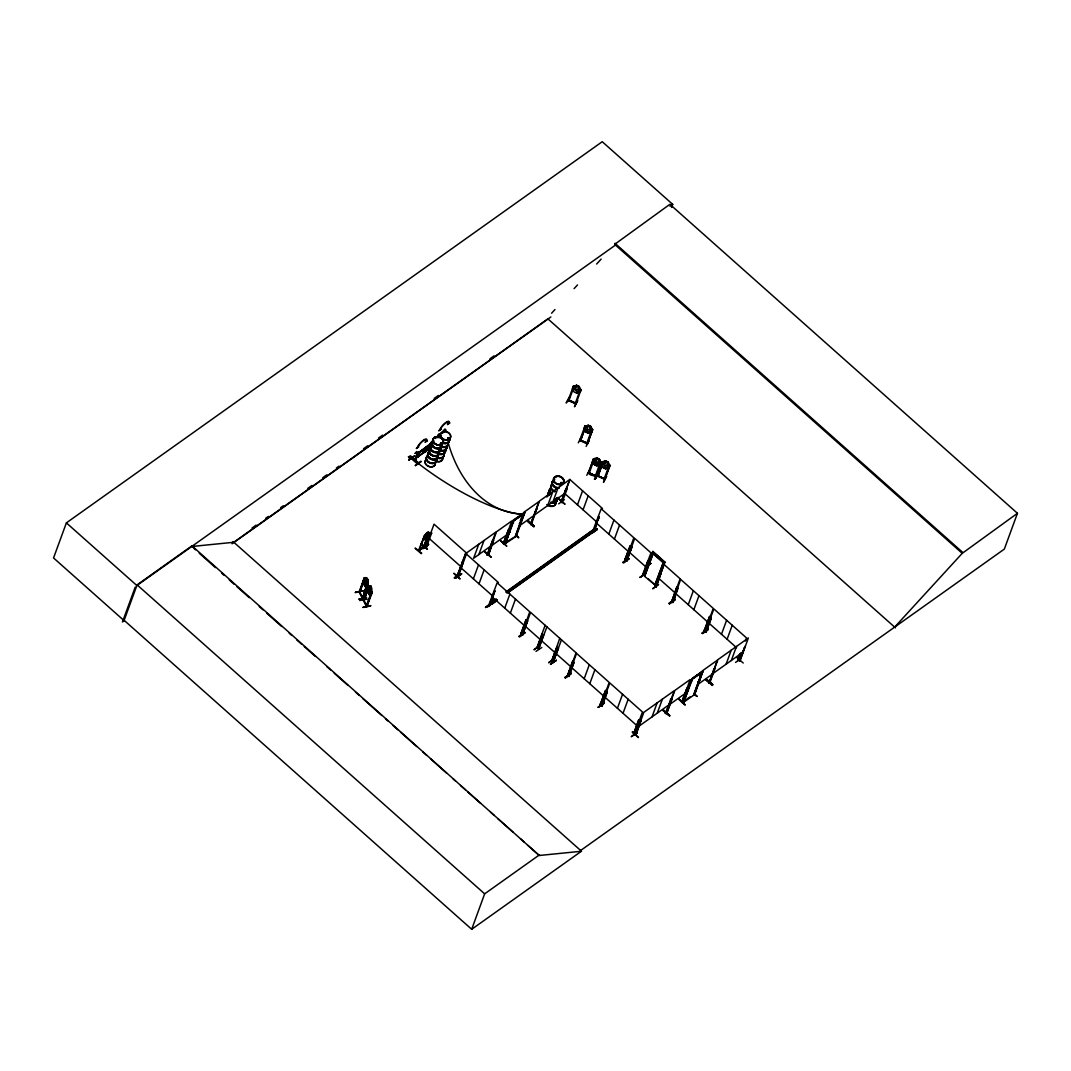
<?xml version="1.0" encoding="UTF-8"?>
<svg xmlns="http://www.w3.org/2000/svg" width="1071" height="1071" viewBox="0 0 1071 1071"><rect width="100%" height="100%" fill="white"/><g stroke="black" fill="none" stroke-linecap="round" stroke-linejoin="round"><path stroke-width="1.5" d="M364.93 578.327L364.301 577.858L359.12 591.968L362.467 598.435L367.527 583.682L362.359 598.301M367.714 583.561L367.835 584.284M371.798 591.968L366.59 606.681L371.704 591.942M426.593 547.134L426.004 546.304M426.727 546.531L426.017 546.585M492.54 540.413L487.158 555.046L495.873 532.073L465.416 553.734L457.263 576.144M457.384 575.783L458.134 576.238M458.268 574.618L458.602 575.542M488.912 605.035L489.3 606.012L494.574 591.781L493.811 591.446L494.374 591.928M493.463 595.704L489.996 605.289L489.42 604.74L494.2 592.062M493.115 597.069C493.57 603.589 488.657 603.857 489.501 605.878L494.574 591.781M520.908 633.443L521.684 633.764M562.329 502.018L562.007 502.138M568.246 675.6L568.942 676.444L574.002 662.4L573.44 661.905L568.045 676.029M568.862 676.39L568.299 675.935L576.559 653.377L609.212 682.414L601.018 705.026L600.336 704.049M598.274 520.037L598.823 516.543L593.682 531.189M593.803 530.011L594.499 530.614L593.669 530.212M600.242 704.705L605.543 690.447L606.092 690.942L600.831 705.173L600.148 704.571L605.543 690.447M600.711 703.982L600.951 704.598M602.116 705.682L601.674 704.932M630.176 545.822L624.795 560.026L630.176 545.822L630.725 546.304L625.277 560.468L625.852 559.879M638.785 720.007L633.456 734.278L638.597 720.154L639.347 720.502L638.597 720.154M633.59 733.702L634.072 734.719L642.466 711.974L609.814 682.937L601.367 705.735L601.982 706.191L601.487 705.066M634.393 733.983L633.978 734.666M673.003 602.424L677.501 587.885L678.063 588.381L672.99 602.464L672.293 601.487M709.604 616.427L704.276 630.605L709.604 616.427L710.153 616.923L704.892 631.14L704.464 630.083M672.628 602.518L680.62 579.357L713.273 608.395L705.093 631.006L704.41 630.123M705.013 630.578L704.584 629.895M705.454 631.689L710.756 617.445L711.305 617.94L705.99 632.171L705.615 631.1M706.231 631.649L705.735 630.913M741.212 652.48C738.521 662.36 735.804 663.056 740.101 653.497M362.989 607.498L370.673 605.945M359.347 591.46L362.708 598.287M362.761 598.301L367.567 584.338M368.812 586.038L363.27 600.108L366.563 606.614M363.899 599.64L363.671 600.818L369.04 586.667L363.524 600.697M367.058 605.985L366.228 606.039L371.436 591.995M429.176 532.662L428.4 531.912L426.499 533.331L426.03 538.646L424.036 539.971L423.099 539.101M535.995 651.382L541.819 647.46M556.358 660.392L550.601 664.074M556.358 660.432L550.614 664.114M565.287 677.474L570.923 673.003L565.167 677.314M644.742 574.257L640.016 577.416L645.826 573.052M669.188 603.348L674.984 598.984L669.295 603.053M417.636 456.942L418.172 456.393L417.476 457.29M426.954 450.181L417.195 457.183L426.954 450.181L424.009 451.306C423.728 449.231 431.908 443.099 429.525 447.584L417.395 457.371L419.886 451.708M434.558 438.066L435.201 437.999M434.598 437.999L435.187 438.521M441.547 443.742L440.489 443.274M441.935 432.818L442.725 433.246L442.189 432.644M441.306 443.836L440.743 442.979M441.774 443.889L441.306 443.099M448.307 438.588L448.16 437.838L449.137 438.307M448.16 438.575L448.91 437.985M506.944 540.119L506.637 540.52M509.93 532.046L509.863 532.126M513.143 522.795L513.451 522.019M513.397 522.113L513.196 523.036M555.528 477.331L555.862 477.626M561.914 483.302L561.043 482.432M562.262 483.302L562.007 482.619M656.349 581.54L656.148 582.517L656.389 581.821M659.214 573.708L659.589 573.012L659.321 573.828M662.708 564.564L662.922 563.587L662.654 564.417M685.239 698.613L685.119 698.961M688.358 690.099L688.158 691.076M458.334 576.091L457.652 575.328M561.338 502.219L561.94 502.66L567.282 488.496L566.613 487.72L561.124 502.353L569.839 479.473L602.491 508.511M562.221 502.54L561.084 501.603L561.726 501.188M521.791 633.898L521.256 633.389M601.3 705.588L606.695 691.464L607.244 691.96L602.304 705.682M672.106 601.996L672.494 601.353M634.273 734.586L633.59 733.983M671.597 207.413L672.708 204.36L602.237 141.707L66.389 522.876L53.55 557.951L124.022 620.591L137.101 584.86L191.95 545.849L539.262 855.488L528.016 845.488M135.214 587.149L122.482 621.93L124.41 620.564M195.458 549.838L191.95 545.849M355.425 592.571L363.203 590.723L355.492 592.263M364.301 577.858L359.454 592.544L364.528 577.697L366.536 577.671L367.969 584.338M359.762 592.504L365.01 578.22M408.988 460.008L414.691 455.951L409.015 459.767M417.623 463.623L411.559 458.027M359.669 600.523L367.259 599.171M412.268 457.518L418.373 463.114L412.241 457.531M362.078 597.846C364.341 598.702 369.441 567.456 367.835 584.297M415.066 453.368L416.766 451.56M415.24 453.528L416.94 451.721M364.1 600.162L368.692 585.957L369.134 586.68M414.423 460.691L417.677 453.676L416.954 454.131M414.879 460.302L417.436 453.85M415.401 460.758L414.798 461.119L417.81 453.087L414.357 460.543M417.81 453.087L417.663 453.702M415.039 461.146L417.837 454.091M415.441 460.865L418.011 454.05M417.208 457.116L419.564 451.574M366.55 597.337L358.758 599.184L366.496 597.685M418.011 456.5L419.082 451.908L419.189 452.605M429.511 447.504C429.15 449.646 421.104 455.978 422.965 450.864M422.402 452.645L426.044 447.504M371.235 594.847L371.731 592.598M421.157 461.695L415.441 465.724M428.467 446.098L428.454 445.308L419.109 452.685M431.894 442.417L429.98 444.063L433.032 440.596L429.324 445.844L431.519 445.014M429.391 445.911L430.1 444.104M432.47 442.417L429.98 445.041L431.841 444.144M433.38 440.382L431.426 442.069M437.691 435.536L439.391 433.728M437.852 435.683L439.565 433.875M439.19 436.459L440.221 435.388L439.9 436.192M439.646 436.044L440.221 435.388M424.129 536.303L418.48 550.601M424.437 536.41L419.216 550.614L418.6 550.173L423.594 546.732M423.514 546.96L424.236 546.116L424.33 546.879M428.346 544.242L423.085 548.365M423.527 547.067L427.516 536.143M421.706 553.265L415.387 548.151M423.781 547.254L428.976 533.251M418.788 550.882L424.25 546.879L428.869 533.224M429.484 532.769L426.03 538.646L428.614 535.018M425.91 546.25L434.036 524.174L466.688 553.212L458.147 576.6L457.13 575.596M431.667 533.05L430.917 532.702L431.667 533.05L426.298 547.214M427.423 549.155L421.224 543.747M453.876 573.52L460.075 578.956L454.01 573.253M454.519 578.112L460.302 573.735L454.626 577.831M455.831 577.791L461.507 573.695M462.083 562.074L462.806 561.9L456.942 576.104M457.612 576.091L463.007 561.244M458.027 576.171L463.208 562.516L462.659 562.021M478.75 544.255L473.61 558.286L490.732 546.103M478.844 554.564L483.985 540.534M473.382 578.862L478.523 564.832M484.494 551.779L490.732 557.107M488.724 554.376L493.624 540.132L488.51 554.577L488.43 553.827M479.005 583.856L484.132 569.826M500.532 540.868L506.824 546.183L500.693 540.721M503.183 543.72L508.605 529.476L503.49 543.492M503.691 543.72L511.724 520.961L496.489 531.792L488.202 554.269M505.03 544.269L513.397 520.412L524.83 512.714L516.195 536.33L505.619 543.358L513.424 520.118L522.983 513.424L523.518 513.906L513.946 520.586L505.03 544.269L513.491 520.452M539.262 855.488L581.392 851.258L580.576 850.521L1004.344 549.088L1017.45 513.29L669.884 204.307L614.66 244.349L962.227 553.332L894.646 627.124M485.886 607.391C503.705 594.204 474.707 615.624 490.116 603.803M487.452 607.003L493.102 602.879M520.118 523.478L519.234 523.652M520.211 521.015L522.983 513.424M515.633 534.804L515.887 534.295M523.558 513.692L515.178 536.625L505.084 542.877M516.65 532.983L520.493 522.461M524.375 512.714L515.78 536.196L524.562 512.474M490.665 603.134L491.857 604.191L497.439 599.894M573.427 386.216L568.099 400.407L569.129 399.952L568.781 400.782L574.136 386.537L573.266 386.47L574.056 386.604M580.254 389.643L581.031 389.991L579.277 386.511L576.64 385.306L573.226 386.336L572.369 388.626L574.163 392.04L576.827 393.191L580.214 392.214L581.058 389.924L580.335 389.683M518.699 537.535L516.008 535.714M527.735 521.51L534.027 526.838L527.896 521.376M528.097 520.546L534.148 526.249L528.057 520.6M535.768 510.506L530.681 524.576L538.927 501.603L523.692 512.433M580.335 389.496L575.167 403.713L575.515 402.87M530.627 524.536L539.489 501.041L569.946 479.38L561.525 501.978M531.725 523.304L536.665 509.006M531.229 523.652L531.992 522.675M574.578 406.498L577.63 400.715M581.058 389.697L575.903 403.968L576.144 403.165L575.221 403.098M504.749 608.127L509.876 594.11M547.696 505.592L552.823 491.562M510.358 613.121L515.486 599.091M552.931 501.871L558.058 487.841M578.246 442.832L581.232 437.249M584.793 426.271L583.949 428.561L585.73 431.974L588.381 433.179L591.821 432.082L588.394 433.045L585.77 431.908M579.679 440.328L585.007 426.138L585.703 426.459L580.549 440.73L585.676 426.566M558.674 498.791L565.046 504.28L558.701 498.791M558.701 503.798L564.363 499.702M561.271 502.286L565.555 489.581M586.694 443.541L591.928 429.31L592.638 429.632L587.47 443.903L592.638 429.632M586.105 446.393L589.144 440.864M518.659 636.535L524.442 632.479M519.555 636.87L525.352 632.492L519.663 636.576M525.915 619.975L520.787 634.112L521.349 634.567L526.664 620.323L525.915 619.975L526.477 620.47M526.115 619.841L520.921 633.818M488.63 605.503L497.131 582.771L529.784 611.809L521.604 634.42L520.707 633.992L521.59 634.045M572.891 660.954L567.804 675.413L576.091 652.815L530.587 612.371L522.287 634.969L527.668 620.752L522.528 635.183L522.983 634.688M588.622 472.177L589.17 473.302L594.338 459.044L593.642 458.696L588.448 473.021L593.401 458.843L596.775 457.866L599.385 459.138L601.005 462.659M577.456 504.843L582.584 490.813M589.09 473.275L589.331 472.498M599.385 459.138L596.908 465.872L594.298 464.613L592.584 461.065M595.811 476.622L601.166 462.404L600.47 462.056L595.222 476.287C599.05 476.14 589.224 476.046 588.407 472.954M583.066 509.823L588.193 495.793M597.832 473.449L594.485 479.098M595.543 478.697L598.743 472.726L595.476 478.71M609.158 467.826L605.744 468.857L603.107 467.652L601.313 464.238L602.17 461.949L605.584 460.905L608.221 462.123L609.975 465.59L604.646 479.554L610.001 465.309L609.198 465.242M597.056 476.006L602.371 461.815L603.053 462.244L597.913 476.408L602.986 462.404L602.371 461.815M539.904 645.425L534.215 649.508M545.139 625.303L536.852 647.928L537.562 647.42M542.207 633.684L537.133 648.142L542.488 633.925M543.72 635.023L538.593 649.013M546.92 626.883L538.392 649.2M604.834 479.045L604.379 478.442L604.031 479.259L609.292 465.082M603.522 482.097L606.534 476.287M506.931 591.553L592.531 530.346L593.709 531.403L506.931 593.133M598.435 517.909L597.886 517.413L598.635 517.762L593.321 532.006L592.665 531.43L593.682 530.306M593.267 531.939L592.678 531.39L601.192 508.752L633.858 537.776L625.665 560.387L625.036 559.852M598.635 517.762L593.562 531.859L508.123 592.611M596.975 523.184L593.923 531.189M598.073 520.185L598.823 516.543M597.176 523.036L594.311 531.122L593.615 530.52M590.001 533.063L595.717 528.98L592.143 531.618M597.39 529.449L591.366 533.238L597.176 528.887M554.417 658.719L548.834 662.507M559.758 638.303L551.819 661.128M556.92 647.071L551.699 661.115L551.98 660.191M551.739 660.713L557.121 646.924M553.305 661.878L561.458 639.815M558.259 647.955L552.904 662.199L558.54 648.196M608.81 534.108L613.937 520.078M124.129 620.31L471.695 929.293L484.654 893.843L539.503 854.832M614.419 539.101L619.56 525.071M565.274 677.903L571.084 673.605L565.421 677.702M567.563 675.185L572.69 661.102M568.808 676.055L574.002 662.4M571.03 673.605L565.314 677.997M622.733 562.516L628.516 558.138L622.8 562.516M629.146 558.62L623.737 562.556M631.823 547.12L626.602 560.762M632.01 546.973L626.655 561.15L634.661 538.352L650.981 552.864L642.453 575.221M584.177 678.746L589.304 664.716M589.786 683.726L594.914 669.71M642.921 575.234L647.781 561.003M652.908 551.431L644.019 575.221L652.908 551.431L664.877 562.074L656.095 586.935M655.117 584.994L644.501 576.252L653.337 553.131L663.485 562.221L655.184 585.154L648.37 578.929M650.124 562.958L650.793 563.56L650.03 563.48M649.789 564.297L649.802 563.185L650.512 563.4M598.435 707.409L603.857 703.085M650.699 563.56L649.334 563.882M602.076 705.909L601.755 704.932M607.244 691.96L601.822 706.097M603.87 702.75L604.231 703.46M652.788 588.782L658.585 584.405L652.895 588.488M654.609 585.342L663.444 562.221L653.203 553.011L644.889 575.997L644.019 575.221M664.877 562.074L656.014 586.613M656.081 586.962L661.182 572.905M617.418 708.306L622.559 694.276M623.027 713.286L628.168 699.269M669.429 603.669L675.145 599.586L669.482 603.683M671.838 601.34L676.752 587.082M663.819 564.283L680.152 578.795L671.865 601.393L676.952 586.935M669.335 603.883L675.091 599.573M632.305 732.095L638.477 737.558L632.426 731.854M637.352 732.872L631.475 736.473M636.08 734.626L640.994 720.314L635.29 734.76L636.335 734.037M635.692 734.92L640.994 720.314M688.238 604.727L693.365 590.697M652.025 716.887L657.152 702.857M693.847 609.707L698.975 595.677M657.259 713.166L662.387 699.135M662.895 710.394L669.375 715.575L663.217 710.167M669.79 715.749L663.498 710.461M670.941 699.015L665.519 713.607L671.156 699.202L670.433 699.39M666.644 712.951L672.039 698.734L667.139 712.657M702.603 633.43L702.255 632.827L707.958 628.771M678.947 699.47L685.079 704.905L679.094 699.336M706.043 632.158L711.305 617.94M702.616 633.537L708.292 629.44L707.931 628.731M707.918 629.065L702.255 633.162M681.852 702.536L687.006 688.091L681.584 702.228M708.292 629.44L702.576 633.443M683.164 702.643L691.826 678.719L701.398 672.026L701.92 672.508L692.361 679.201L683.432 702.871L691.906 679.054L702.777 671.316L694.182 694.798L702.978 671.075L694.597 694.932L693.526 695.266L701.893 672.401M697.971 682.08L697.837 682.053M699.724 676.577L701.398 672.026M690.326 696.712L683.499 701.492L684.034 701.96L693.593 695.28L701.974 672.307M721.479 634.286L726.62 620.256M706.15 680.125L712.443 685.44L706.298 679.978M706.084 679.67C712.817 682.481 716.901 689.952 706.097 679.657M713.955 668.92L709.069 683.151L717.905 659.656L748.361 637.981L740.115 660.646M710.167 681.866L715.294 667.809M727.102 639.267L732.229 625.236M726.098 664.194L731.239 650.164M731.332 660.472L736.473 646.442M736.982 657.701L743.234 663.016M735.536 662.427L741.199 658.304M739.9 653.645L738.039 660.646M745.389 641.074L746.527 637.955L713.875 608.917L705.347 631.595L706.418 631.421M739.592 660.914L745.028 646.322L739.539 660.954L744.479 647.821M962.227 553.332L1017.45 513.29M560.909 502.152L562.395 502.071M665.238 713.46L666.055 712.496L665.586 713.286M709.966 681.705L709.457 681.946M739.833 660.446L740.034 659.83M666.59 712.925L674.904 690.393L690.126 679.563L682.107 702.335M416.806 454.064L417.971 453.247M561.097 482.726L560.923 483.436M491.375 557.148L485.109 551.806M696.993 696.404L694.41 694.329M573.186 386.403L576.653 385.386L579.237 386.577L579.036 391.049L576.867 391.611L573.936 388.719L576.64 385.306M569.303 397.194L566.198 402.991L569.665 397.314M568.848 400.768L569.263 400.085M578.206 386.511L577.363 386.122L575.837 387.635L575.984 389.857L578.019 389.79L578.246 386.444M576.814 393.111L580.214 392.214M575.033 403.58L575.328 402.857M568.192 400.447C591.982 411.01 552.181 392.642 576.051 403.151M577.604 400.701L574.511 406.712M585.007 426.138L585.703 426.459M580.469 440.69L580.536 440.208M589.786 426.445L588.93 426.044L587.403 427.57L587.564 429.792L589.599 429.712L589.813 426.378M590.844 426.445L590.616 430.984L588.448 431.533L586.734 430.756L585.502 428.641L588.207 425.241L590.844 426.445L592.598 429.926L591.915 429.431M587.658 443.394L586.935 442.765M601.313 464.238L603.174 467.612L605.744 468.857M604.954 479.366L597.35 475.819M605.584 460.905L602.879 464.319L605.811 467.21L607.98 466.648L608.221 462.123M597.805 476.381L598.154 475.604L597.163 475.805M609.975 465.59L609.198 465.042M606.574 476.314L603.495 482.378M427.061 533.238C423.072 538.124 428.186 536.892 427.624 532.729M592.544 461.132L594.365 464.573L596.908 465.872L600.242 464.787M596.761 458.013L599.291 459.245L599.733 462.043L599.131 463.703L596.975 464.225L595.302 463.395L594.084 461.253L596.775 457.866L594.405 464.506M598.14 462.404L596.119 462.444L595.61 461.186L597.524 458.642M598.488 461.427L598.368 459.057M593.642 458.696L594.338 459.044M601.166 462.404L600.47 462.056M595.275 475.885L589.251 472.806M594.499 479.406L597.872 473.489M426.566 533.385L424.223 537.923L424.986 538.338C430.555 534.523 429.203 527.775 423.848 536.946M415.146 548.352L421.318 553.734M527.682 521.055L533.853 526.45M534.134 526.209L527.923 520.854M706.365 679.429L712.55 684.824M712.657 684.583L706.499 679.161M362.306 597.337L359.615 591.955M366.282 606.052L367.072 606.039M520.037 524.107L520.533 523.759M698.265 682.334L698.533 682.093M698.305 682.923L698.841 682.883M626.91 560.936L626.843 560.816M655.988 586.172L655.572 586.841M672.133 601.233L671.718 600.711M439.137 436.325L440.181 436.125M426.539 533.412L423.621 536.678M419.002 550.333L423.701 546.451M424.411 546.438L418.48 550.708M487.867 554.135L486.836 554.858M666.028 713.273L674.275 690.688L643.818 712.349L635.665 734.88M740.369 660.057L739.325 660.767M431.586 444.693L431.533 444.719A5.435 4.123 20.1 0 1 432.671 444.304M551.592 313.227L554.965 309.532M574.123 288.621L577.497 284.94M596.641 264.028L601.152 259.102M366.804 578.782L365.372 580.924L365.8 583.24L366.831 582.102L366.71 578.795M370.968 587.042L369.549 589.184L369.964 591.5L370.994 590.375L370.887 587.055M447.825 437.838L448.602 438.936M441.413 444.237L441.587 443.407M562.155 483.369L560.976 483.356M411.224 458.401L417.369 463.823M429.431 447.223L425.361 450.115L429.632 446.647M367.54 579.947L366.456 577.684L364.582 580.536L365.546 584.739L366.764 584.873M370.7 586.024L368.759 588.796L368.986 591.553L370.941 593.133L371.798 588.193L370.713 585.931L368.692 585.957L370.713 585.931L372.146 592.598L366.911 606.494M681.598 702.322L681.866 702.067M709.297 682.227L709.029 682.722M422.938 548.553L428.761 544.269L422.978 548.647M426.727 546.772L425.816 546.812M536.879 509.194L536.156 509.381M566.318 488.269L567.282 488.496M454.224 577.805L459.901 573.708M487.546 553.921L487.171 554.671M461.775 573.962L456.112 578.059M494.762 590.563L495.311 591.058M489.487 605.503L489.005 604.767M589.599 533.063L594.177 529.784M597.163 528.86L591.473 533.278M591.714 533.505L597.364 529.382M624.915 559.571L625.839 559.785L625.25 559.276M568.862 676.256L568.527 675.426M568.942 676.444L568.139 676.162M598.087 707.141L603.897 702.817M598.22 707.262L603.924 703.152M702.281 633.242L707.998 629.132M641.208 720.502L640.485 720.689M631.341 736.701L637.084 732.604M623.63 562.851L629.32 558.674M534.108 649.802L539.797 645.626M640.016 577.416L645.759 573.28M548.727 662.802L554.524 658.424M550.494 664.368L556.237 660.231M565.127 677.367L570.923 673.003M615.477 245.072L136.86 585.529L66.389 522.876M669.991 206.301L672.708 204.36M252.046 528.003L256.13 525.111M265.648 518.337L268.366 516.396M280.602 507.694L283.32 505.766M307.792 488.349L311.875 485.458M322.746 477.72L326.829 474.814M336.348 468.04L339.065 466.113M363.538 448.709L367.621 445.804M378.491 438.066L382.575 435.161M434.237 398.412L438.32 395.507M489.983 358.758L494.066 355.853M232.019 543.787L550.869 316.976M436.486 437.865L440.502 435.013M437.651 437.383L440.716 435.201M433.768 440.462L431.359 442.229M437.865 437.584L440.542 435.683M428.454 445.308L418.922 452.444L428.668 445.496M408.948 459.928L414.772 455.724M420.916 461.186L415.2 465.497M513.665 520.653L524.83 512.714M523.478 513.799L513.933 520.586L513.424 520.118M491.361 545.822L506.583 534.991M518.565 526.463L533.786 515.633M534.362 515.071L564.819 493.41M496.248 598.836L490.826 602.692L492.017 603.749M505.74 592.076L592.531 530.346M492.017 602.156L494.735 600.229M491.857 604.191L497.279 600.322M702.107 671.048L717.329 660.218L709.136 683.178M702.978 671.075L691.812 679.027L703.245 671.316M638.691 726.379L669.147 704.705M712.764 673.686L743.22 652.011M669.763 704.423L684.998 693.593M698.238 684.168L712.202 674.235M683.432 702.871L691.826 678.719M471.695 929.293L581.473 851.204L233.009 541.551M579.786 440.127L587.524 443.608M586.721 443.3L586.667 443.595M710.1 681.129L709.591 682.254M509.863 532.26L510.117 531.524M691.92 680.875L691.853 681.089M457.638 575.221L458.495 575.823M650.472 563.774L650.392 563.038M584.766 426.338L588.207 425.241L590.817 426.512M602.21 462.07L605.597 460.985L608.194 462.177M587.551 443.367L579.88 439.86M587.363 443.876L579.826 440.435M588.434 472.686L595.971 476.367M596.065 476.126L588.648 472.485M440.877 443.006L440.208 443.702L441.225 444.184M561.391 482.472L561.967 483.101M561.619 483.449L560.776 483.061M655.184 585.154L656.242 585.69L664.422 562.248L652.761 551.886M364.006 584.351C363.792 573.681 362.815 584.19 365.224 586.573L367.045 586.48M365.144 586.6L364.14 584.311M355.411 592.464L363.082 590.911M359.628 592.196L359.655 591.339M368.183 592.624C367.969 581.955 366.992 592.45 369.401 594.847L371.329 594.82M369.308 594.86L368.304 592.584M363.805 600.456L366.402 605.597M363.056 607.23L370.727 605.61M625.651 560.026L625.036 559.571M191.709 546.505L233.826 542.274L547.897 318.863L895.463 627.847M364.555 577.791L366.536 577.751M431.144 445.817L428.387 445.683L431.211 445.871M600.336 704.423L601.005 704.932M444.264 431.733C446.513 430.81 441.68 428.695 443.849 431.479M410.715 457.344C412.897 455.818 407.73 454.907 410.715 457.344A103.218 31.086 33.8 0 0 522.528 514.348M586.761 475.31L589.626 469.754M509.943 531.631L509.809 532.287M688.466 690.219L688.104 690.835M580.147 439.672L580.763 439.98M568.286 400.246L575.917 403.7M580.79 440.168L586.801 443.033M598.154 475.832L604.218 478.603M597.243 475.497L604.861 479.018M597.243 475.845L604.874 479.339M597.484 458.696L598.328 459.111M672.494 601.929L672.655 601.433M672.387 601.621L673.083 601.822M705.079 630.913L704.276 630.699M662.962 710.287L669.147 715.709M421.184 543.934L427.369 549.356M516.235 535.366L518.578 537.789L515.62 535.205M694.651 693.968L697.007 696.431L694.557 694.195M679.054 699.189L685.239 704.785M663.739 710.1L669.803 715.723M615.035 243.318L962.601 552.301M652.654 551.605L664.622 562.248M564.712 493.503L597.364 522.541M596.065 522.782L628.717 551.806M629.52 552.382L645.853 566.894M658.692 578.313L675.011 592.825M675.493 593.388L708.145 622.425M708.734 622.947L736.634 647.741M592.37 530.788L593.468 531.711M430.154 445.857L429.578 447.571M412.455 457.518L418.6 462.967M498.43 582.53L465.778 553.506L457.33 576.225M428.895 538.204L461.561 567.242M460.637 567.536L493.303 596.56M492.004 596.801L524.656 625.839M525.459 626.401L570.95 666.845M571.432 667.407L604.084 696.445M604.673 696.967L637.325 726.004M199.206 553.172L215.458 567.63M221.71 573.186L224.214 575.408M229.207 579.853L234.214 584.297M236.718 586.52L249.222 597.631M259.222 606.521L262.971 609.854M266.719 613.188L281.727 626.535M289.224 633.202L291.727 635.424M296.721 639.869L301.727 644.314M304.231 646.536L315.476 656.536M326.735 666.55L330.484 669.884M334.232 673.217L347.981 685.44M355.492 692.107L359.24 695.44M362.989 698.774L381.745 715.441M385.493 718.788L387.997 721.011M392.99 725.455L397.997 729.9M400.5 732.122L416.753 746.567M422.991 752.123L426.753 755.457M430.502 758.79L446.754 773.249M453.006 778.804L455.51 781.027M460.503 785.471L465.51 789.916M468 792.138L480.504 803.25M490.505 812.139L494.267 815.473M498.015 818.806L513.009 832.154M520.519 838.821L524.268 842.154M137.101 584.86L484.654 893.843M653.337 553.131L663.444 562.221M652.828 553.479L662.949 562.583M604.071 479.246L604.164 478.67M444.934 430.381C447.598 432.282 444.666 426.981 444.652 429.899M599.318 459.178L601.099 462.685M371.865 591.794L371.998 592.544M363.511 599.72L366.871 606.494M522.407 514.013A119.845 85.145 -86.2 0 1 448.066 442.35M554.711 491.817A5.342 4.056 20.1 0 1 552.074 484.547M558.928 488.108A5.435 4.123 20.1 0 1 552.569 484.895A5.435 4.123 20.1 0 1 554.577 479.848M554.952 491.174A5.355 4.056 20.1 0 1 552.301 483.891M557.482 488.256A5.355 4.056 20.1 0 1 552.556 485.109A5.355 4.056 20.1 0 1 553.479 480.665M554.845 491.455A5.435 4.123 20.1 0 1 552.167 484.065M559.008 487.907A5.435 4.123 20.1 0 1 553.372 485.739A5.435 4.123 20.1 0 1 552.783 480.973M553.587 480.196A5.435 4.123 20.1 0 1 554.658 479.647M559.062 487.626A5.355 4.056 20.1 0 1 553.506 485.484A5.355 4.056 20.1 0 1 552.931 480.785M555.648 501.71A5.342 4.056 20.1 0 1 553.426 506.128A5.342 4.056 20.1 0 1 547.107 504.736M555.729 501.496A5.342 4.056 20.1 0 1 553.506 505.914A5.342 4.056 20.1 0 1 547.187 504.521M551.016 494.066A5.342 4.056 20.1 0 1 550.762 488.148M551.07 493.878A5.368 4.07 20.1 0 1 550.815 487.934M556.84 498.47A5.342 4.056 20.1 0 1 550.681 502.848M547.254 496.355A5.342 4.056 20.1 0 1 549.088 495.043M557 498.243A5.435 4.123 20.1 0 1 550.735 502.687M547.254 496.087A5.435 4.123 20.1 0 1 549.128 494.748M557.067 498.042A5.435 4.123 20.1 0 1 550.815 502.486M546.839 496.85A5.435 4.123 20.1 0 1 549.195 494.548M557.308 498.925A5.355 4.056 20.1 0 1 550.909 502.205M547 496.649A5.355 4.056 20.1 0 1 549.316 494.387M557.871 497.72A5.355 4.056 20.1 0 1 554.791 499.3M548.272 495.592A5.355 4.056 20.1 0 1 549.45 491.696M558.098 497.332A5.435 4.123 20.1 0 1 554.965 498.939M548.352 495.177A5.435 4.123 20.1 0 1 549.543 491.228M548.513 494.949A5.342 4.056 20.1 0 1 549.691 491.054M448.147 443.662A5.435 4.123 20.1 0 1 440.368 446.42M447.999 443.889A5.355 4.056 20.1 0 1 440.328 446.607M446.634 445.804A5.342 4.043 20.1 0 1 444.974 449.981A5.342 4.043 20.1 0 1 439.23 449.619M446.634 445.897A5.368 4.07 20.1 0 1 444.96 450.088A5.368 4.07 20.1 0 1 439.177 449.726M446.54 446.165A5.368 4.07 20.1 0 1 444.867 450.369A5.368 4.07 20.1 0 1 439.083 449.994M448.227 443.233A5.342 4.056 20.1 0 1 440.569 445.951M449.177 438.909A5.342 4.056 20.1 0 1 447.504 443.099A5.342 4.056 20.1 0 1 441.747 442.725M439.11 437.731A5.342 4.056 20.1 0 1 440.382 436.017M448.227 443.474A5.435 4.123 20.1 0 1 440.449 446.219M449.418 438.253A5.355 4.056 20.1 0 1 443.26 442.644M439.338 437.088A5.355 4.056 20.1 0 1 440.609 435.362M449.338 438.682A5.435 4.123 20.1 0 1 443.086 443.126M439.11 437.477A5.435 4.123 20.1 0 1 440.395 435.736M449.405 438.481A5.435 4.123 20.1 0 1 443.153 442.925M439.19 437.289A5.435 4.123 20.1 0 1 440.476 435.536M443.822 455.978A5.355 4.056 20.1 0 1 436.285 457.638M446.433 446.366A5.342 4.043 20.1 0 1 444.773 450.543A5.342 4.043 20.1 0 1 439.016 450.181M442.832 458.027A5.368 4.07 20.1 0 1 436.419 461.32M442.778 458.16A5.368 4.07 20.1 0 1 435.094 460.878M445.389 449.298A5.355 4.056 20.1 0 1 443.715 453.488A5.355 4.056 20.1 0 1 437.945 453.113M445.134 449.94A5.342 4.056 20.1 0 1 438.976 454.318M443.889 453.582A5.435 4.123 20.1 0 1 437.624 458.027M443.956 453.381A5.435 4.123 20.1 0 1 437.704 457.826M443.956 453.167A5.342 4.056 20.1 0 1 437.798 457.545M445.375 449.512A5.435 4.123 20.1 0 1 439.123 453.957M440.623 449.137A5.355 4.056 20.1 0 1 434.224 452.417A5.355 4.056 20.1 0 1 430.783 445.897M431.573 445.121A5.355 4.056 20.1 0 1 432.63 444.585M440.77 448.91A5.435 4.123 20.1 0 1 434.291 452.243A5.435 4.123 20.1 0 1 430.81 445.643M439.204 451.306A5.368 4.07 20.1 0 1 436.165 455.951A5.368 4.07 20.1 0 1 429.538 453.02A5.368 4.07 20.1 0 1 431.426 447.852M439.257 451.052A5.328 4.043 20.1 0 1 433.795 455.603A5.328 4.043 20.1 0 1 429.712 448.936M430.502 448.173A5.328 4.043 20.1 0 1 431.546 447.638M441.962 443.93A5.435 4.123 20.1 0 1 435.71 448.374A5.435 4.123 20.1 0 1 433.019 440.984M440.623 447.383A5.342 4.056 20.1 0 1 434.465 451.761A5.342 4.056 20.1 0 1 431.827 444.492M441.801 444.157A5.342 4.056 20.1 0 1 435.643 448.535A5.342 4.056 20.1 0 1 433.005 441.265M440.623 447.598A5.435 4.123 20.1 0 1 435.04 452.23A5.435 4.123 20.1 0 1 430.877 445.442M442.028 443.729A5.435 4.123 20.1 0 1 435.777 448.173A5.435 4.123 20.1 0 1 433.099 440.783M442.042 443.501A5.355 4.056 20.1 0 1 435.884 447.892A5.355 4.056 20.1 0 1 433.233 440.609M436.513 458.83A5.435 4.123 20.1 0 1 430.247 463.274A5.435 4.123 20.1 0 1 427.57 455.885M435.455 463.274A5.368 4.07 20.1 0 1 428.387 466.313A5.355 4.056 20.1 0 1 426.352 459.405M426.392 459.272A5.368 4.07 20.1 0 0 428.387 466.313A5.355 4.056 20.1 0 0 435.388 463.422M439.043 451.627A5.328 4.043 20.1 0 1 432.912 455.992A5.328 4.043 20.1 0 1 430.288 448.749M437.919 454.961A5.435 4.123 20.1 0 1 431.667 459.405A5.435 4.123 20.1 0 1 428.989 452.016M436.58 458.415A5.342 4.056 20.1 0 1 430.422 462.792A5.342 4.056 20.1 0 1 427.784 455.523M437.758 455.188A5.342 4.056 20.1 0 1 431.6 459.566A5.342 4.056 20.1 0 1 428.962 452.297M436.58 458.629A5.435 4.123 20.1 0 1 430.328 463.074A5.435 4.123 20.1 0 1 427.65 455.684M437.999 454.76A5.435 4.123 20.1 0 1 431.747 459.205A5.435 4.123 20.1 0 1 429.056 451.815M438.012 454.546A5.355 4.056 20.1 0 1 434.973 459.178A5.355 4.056 20.1 0 1 428.36 456.259A5.355 4.056 20.1 0 1 430.247 451.105M408.506 456.661C409.042 460.262 411.291 456.085 408.506 456.661M604.78 463.234L604.928 465.457L606.976 465.39L607.19 462.043L606.306 461.721L604.78 463.234M418.587 446.861L416.271 448.508L417.061 447.946A7.216 2.169 -48.4 0 1 423.487 440.114A7.216 2.169 -48.4 0 1 426.66 441.118L427.449 440.556L425 442.296L425.789 441.734A6.024 1.821 -48.4 0 0 423.139 440.891A6.024 1.821 -48.4 0 0 417.784 447.437L418.587 446.861M440.998 429.163L438.682 430.81L439.485 430.247A7.216 2.169 -48.4 0 1 445.897 422.416A7.216 2.169 -48.4 0 1 449.07 423.42L449.874 422.858L447.41 424.598L448.2 424.036A6.024 1.821 -48.4 0 0 445.549 423.192A6.024 1.821 -48.4 0 0 440.194 429.739L440.998 429.163M550.882 487.8A5.342 4.056 20.1 0 0 551.137 493.718A5.342 4.056 20.1 0 1 550.882 487.814M554.296 481.749A5.355 4.056 20.1 0 0 563.333 482.807A5.355 4.056 20.1 0 0 558.54 475.993A5.355 4.056 20.1 0 0 554.296 481.749A5.368 4.07 20.1 0 0 563.306 482.927A5.368 4.07 20.1 0 0 558.5 476.086A5.368 4.07 20.1 0 0 554.243 481.87M554.202 482.057A5.328 4.043 20.1 0 0 563.185 483.101A5.328 4.043 20.1 0 0 558.433 476.327A5.328 4.043 20.1 0 0 554.202 482.057M441.132 437.209A5.368 4.07 20.1 0 0 450.195 438.267A5.368 4.07 20.1 0 0 445.389 431.439A5.368 4.07 20.1 0 0 441.132 437.209M441.091 437.396A5.328 4.043 20.1 0 0 450.074 438.441A5.328 4.043 20.1 0 0 445.322 431.68A5.328 4.043 20.1 0 0 441.091 437.396M433.795 442.336A5.368 4.07 20.1 0 0 442.859 443.394A5.368 4.07 20.1 0 0 438.052 436.566A5.368 4.07 20.1 0 0 433.795 442.336M433.715 442.644A5.328 4.043 20.1 0 0 442.698 443.689A5.328 4.043 20.1 0 0 437.945 436.914A5.328 4.043 20.1 0 0 433.715 442.644M433.755 442.457A5.368 4.07 20.1 0 0 442.818 443.514A5.368 4.07 20.1 0 0 438.012 436.687A5.368 4.07 20.1 0 0 433.755 442.457M432.979 455.831A5.368 4.07 20.1 0 0 439.15 451.427A5.368 4.07 20.1 0 1 432.979 455.818A5.368 4.07 20.1 0 1 430.328 448.521A5.368 4.07 20.1 0 0 432.979 455.818"/></g></svg>
